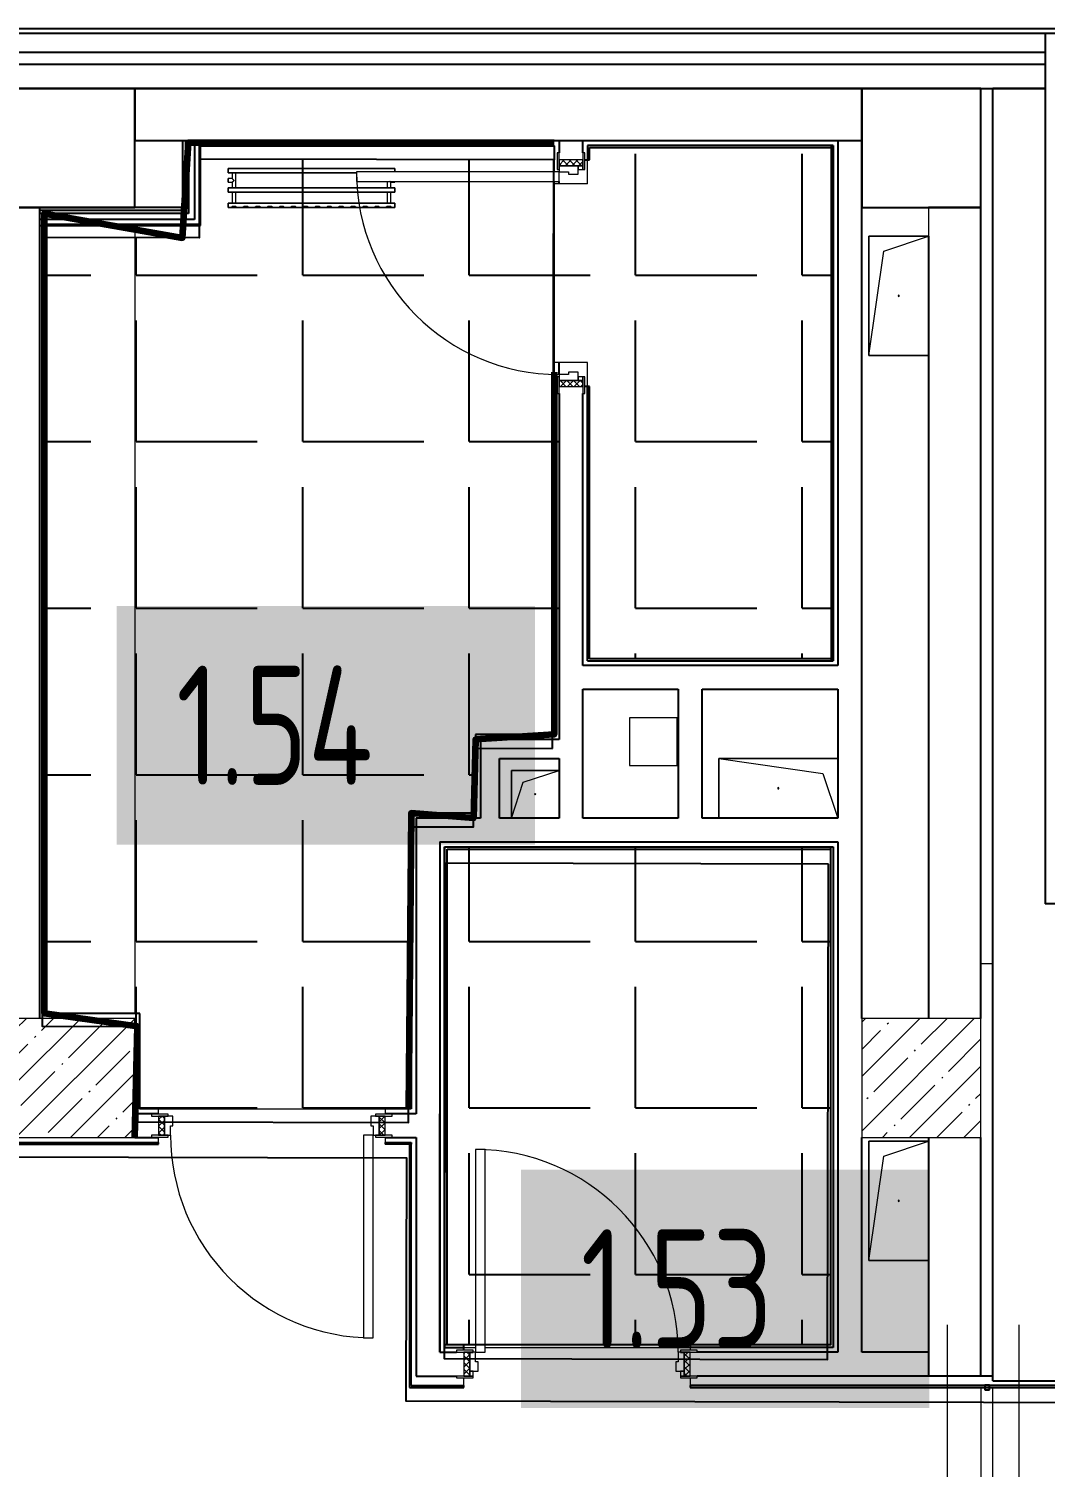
# Model space of a CAD drawing. Header units: millimetres. Extents: x -164500 to 426394, y -23753 to 102118.
# Drawn here: x 80770 to 85035, y 21182 to 27214 of the extents above; entities that cross this region are included whole.
import ezdxf

# ---------------------------------------------------------------- set-up
doc = ezdxf.new("R2010")
doc.units = ezdxf.units.MM
doc.layers.add('1.1.1) Плитка КР1 Остаток', color=52, linetype='Continuous')
for name, color, linetype, lineweight in [('384 ПК-3', 30, 'Continuous', 120), ('A-DOOR-2', 7, 'Continuous', 5), ('A-DOOR-FRAM-2', 7, 'Continuous', 5), ('A-FLOR', 7, 'Continuous', 9), ('A-GENM', 7, 'Continuous', 9), ('S-COLS-1', 7, 'Continuous', 5), ('Оси', 7, 'Continuous', 9)]:
    doc.layers.add(name, color=color, linetype=linetype, lineweight=lineweight)
for name, color, linetype, lineweight, true_color in [('A-DOOR-1', 7, 'Continuous', 5, 0xc0c0c0), ('A-DOOR-FRAM-1', 7, 'Continuous', 5, 0xc0c0c0), ('M-EQPM-1', 7, 'Continuous', 9, 0xb2b2b2)]:
    doc.layers.add(name, color=color, linetype=linetype, lineweight=lineweight, true_color=true_color)
doc.styles.add('СПДС', font='ГОСТ тип А.ttf', dxfattribs={"width": 0.9})
pattern_1 = [(135, (1826.41, 114.685), (-14.14214, -14.14214), []), (225, (1826.41, 114.685), (14.14214, -14.14214), [])]
pattern_2 = [(45, (-296.384, 114.685), (-14.1421, 14.1421), []), (135, (-296.384, 114.685), (-14.1421, -14.1421), [])]
pattern_3 = [(0, (205553.1, 26879), (0, 698.5), [508, -190.5]), (90, (205553.1, 26879), (-698.5, 4e-14), [508, -190.5])]

# ---------------------------------------------------------------- blocks, each defined once
blk = doc.blocks.new('BSC_Колонна _Прямоугольная - 500х500-23287078-Объем проектирования 1 этажа')
at = {"layer": 'S-COLS-1'}
h = blk.add_hatch(dxfattribs=at)
h.set_pattern_fill('FP_32', color=256, style=0, pattern_type=2)
h.set_pattern_definition([(45, (-84450, -22950), (-114.04925, 114.04925), []), (45, (-84335.95, -22950), (-114.04925, 114.04925), [201.613, -40.323, 6.706, -33.617])])
h.paths.add_polyline_path([(-187.2, -250), (250, -250), (250, 250), (-250, 250), (-250, -250)])
for p, q in [((250, 250), (-250, 250)), ((-250, 250), (-250, -250)), ((250, -250), (250, 250)), ((-250, -250), (250, -250))]:
    blk.add_line(p, q, dxfattribs=at)
blk = doc.blocks.new('110_Дверь_СКБ_1Ст_Внутренняя1 - Д-9_ ДОО_Дв_950x2100h_Цеха_ ПУИ_ Помещение персонала_ Моечные_ Тамбур-18976848-Объем проектирования 1 этажа')
at = {"layer": 'A-DOOR-2'}
h = blk.add_hatch(dxfattribs=at)
h.set_pattern_fill('FP_48', color=256, style=0, pattern_type=2)
h.set_pattern_definition(pattern_1)
h.paths.add_polyline_path([(462.5, 40), (462.5, -40), (487.5, -40), (487.5, 40)])
at = {"layer": 'A-DOOR-FRAM-2'}
h = blk.add_hatch(dxfattribs=at)
h.set_pattern_fill('FP_49', color=256, style=0, pattern_type=2)
h.set_pattern_definition(pattern_2)
h.paths.add_polyline_path([(-462.5, 40), (-462.2, -40), (-437.5, -40), (-437.5, 40), (-462.2, 40)])
at = {"layer": 'A-DOOR-1'}
for p, q in [((-412.5, 890), (-412.5, 40)), ((-372.5, 890), (-412.5, 890)), ((-372.5, 40), (-372.5, 890)), ((-422.5, 48), (-492.5, 48)), ((-492.5, 48), (-492.5, 40)), ((-492.5, 40), (-437.5, 40)), ((-437.5, 40), (-422.5, 40)), ((-422.5, 40), (-422.5, 48)), ((-412.5, 40), (-372.5, 40)), ((517.5, 48), (447.5, 48)), ((447.5, 48), (447.5, 40)), ((447.5, 40), (462.5, 40)), ((462.5, 40), (517.5, 40)), ((517.5, 40), (517.5, 48)), ((-492.5, -40), (-492.5, -48)), ((-437.5, -40), (-492.5, -40)), ((-492.5, -48), (-422.5, -48)), ((-422.5, -40), (-437.5, -40)), ((-422.5, -48), (-422.5, -40)), ((462.5, -40), (447.5, -40)), ((447.5, -40), (447.5, -48)), ((447.5, -48), (517.5, -48)), ((517.5, -40), (462.5, -40)), ((517.5, -48), (517.5, -40))]:
    blk.add_line(p, q, dxfattribs=at)
blk.add_arc((-412.5, 40), 850, 360, 90, dxfattribs=at)
at = {"layer": 'A-DOOR-FRAM-1'}
for p, q in [((-437.5, 40), (-462.5, 40)), ((-462.5, 40), (-462.5, -40)), ((-412.5, 40), (-437.5, 40)), ((-437.5, 40), (-437.5, -40)), ((-437.5, -40), (-437.5, 40)), ((-412.5, 0), (-412.5, 40)), ((-402.5, 0), (-412.5, 0)), ((-402.5, -40), (-402.5, 0)), ((437.5, 0), (427.5, 0)), ((427.5, 0), (427.5, -40)), ((437.5, 40), (437.5, 0)), ((462.5, 40), (437.5, 40)), ((462.5, -40), (462.5, 40)), ((487.5, 40), (462.5, 40)), ((462.5, 40), (462.5, -40)), ((487.5, -40), (487.5, 40)), ((-462.5, -40), (-437.5, -40)), ((-437.5, -40), (-402.5, -40)), ((427.5, -40), (462.5, -40)), ((462.5, -40), (487.5, -40))]:
    blk.add_line(p, q, dxfattribs=at)
blk = doc.blocks.new('110_Дверь_СКБ_1Ст_Внутренняя1 - Д-7_п__950x2100h_Туалет-32105350-Объем проектирования 1 этажа')
at = {"layer": 'A-DOOR-2'}
h = blk.add_hatch(dxfattribs=at)
h.set_pattern_fill('FP_48', color=256, style=0, pattern_type=2)
h.set_pattern_definition(pattern_1)
h.paths.add_polyline_path([(463.3, -50), (487.5, -50), (487.5, 50), (462.5, 49.2), (462.5, -50)])
at = {"layer": 'A-DOOR-FRAM-2'}
h = blk.add_hatch(dxfattribs=at)
h.set_pattern_fill('FP_49', color=256, style=0, pattern_type=2)
h.set_pattern_definition(pattern_2)
h.paths.add_polyline_path([(-437.5, -50), (-437.5, 50), (-462.5, 50), (-462.5, -50)])
at = {"layer": 'A-DOOR-1'}
for p, q in [((-412.5, 900), (-412.5, 50)), ((-372.5, 900), (-412.5, 900)), ((-372.5, 50), (-372.5, 900)), ((-412.5, 50), (-372.5, 50))]:
    blk.add_line(p, q, dxfattribs=at)
blk.add_arc((-412.5, 50), 850, 360, 90, dxfattribs=at)
at = {"layer": 'A-DOOR-FRAM-1'}
for p, q in [((-422.5, 58), (-492.5, 58)), ((-492.5, 58), (-492.5, 50)), ((-492.5, 50), (-422.5, 50)), ((-437.5, 50), (-462.5, 50)), ((-462.5, 50), (-462.5, -50)), ((-412.5, 50), (-437.5, 50)), ((-437.5, 50), (-437.5, -30)), ((-437.5, -50), (-437.5, 50)), ((-422.5, 50), (-437.5, 50)), ((-437.5, 50), (-437.5, 49)), ((-437.5, 49), (-422.5, 49)), ((-422.5, 50), (-422.5, 58)), ((-422.5, 49), (-422.5, 50)), ((-412.5, 10), (-412.5, 50)), ((-402.5, 10), (-412.5, 10)), ((-402.5, -30), (-402.5, 10)), ((437.5, 10), (427.5, 10)), ((427.5, 10), (427.5, -30)), ((437.5, 50), (437.5, 10)), ((462.5, 50), (437.5, 50)), ((517.5, 58), (447.5, 58)), ((447.5, 58), (447.5, 50)), ((462.5, 50), (447.5, 50)), ((447.5, 50), (447.5, 49)), ((447.5, 50), (517.5, 50)), ((447.5, 49), (462.5, 49)), ((462.5, -30), (462.5, 50)), ((487.5, 50), (462.5, 50)), ((462.5, 50), (462.5, -50)), ((462.5, 49), (462.5, 50)), ((487.5, -50), (487.5, 50)), ((517.5, 50), (517.5, 58)), ((-422.5, -50), (-492.5, -50)), ((-492.5, -50), (-492.5, -58)), ((-492.5, -58), (-422.5, -58)), ((-462.5, -50), (-437.5, -50)), ((-437.5, -30), (-402.5, -30)), ((-422.5, -30), (-437.5, -30)), ((-437.5, -30), (-437.5, -50)), ((-437.5, -50), (-422.5, -50)), ((-422.5, -50), (-422.5, -30)), ((-422.5, -58), (-422.5, -50)), ((427.5, -30), (462.5, -30)), ((462.5, -30), (447.5, -30)), ((447.5, -30), (447.5, -50)), ((447.5, -50), (462.5, -50)), ((517.5, -50), (447.5, -50)), ((447.5, -50), (447.5, -58)), ((447.5, -58), (517.5, -58)), ((462.5, -50), (462.5, -30)), ((462.5, -50), (487.5, -50)), ((517.5, -58), (517.5, -50))]:
    blk.add_line(p, q, dxfattribs=at)
blk = doc.blocks.new('110_Дверь_СКБ_1Ст_Внутренняя1 - Д-7_л__950x2100h_Туалет-32089464-Объем проектирования 1 этажа')
at = {"layer": 'A-DOOR-2'}
h = blk.add_hatch(dxfattribs=at)
h.set_pattern_fill('FP_48', color=256, style=0, pattern_type=2)
h.set_pattern_definition(pattern_1)
h.paths.add_polyline_path([(462.5, 50), (462.5, -50), (487.5, -50), (487.5, 50)])
at = {"layer": 'A-DOOR-FRAM-2'}
h = blk.add_hatch(dxfattribs=at)
h.set_pattern_fill('FP_49', color=256, style=0, pattern_type=2)
h.set_pattern_definition(pattern_2)
h.paths.add_polyline_path([(-462.5, -50), (-437.5, -49.6), (-437.5, 50), (-462.5, 50)])
at = {"layer": 'A-DOOR-1'}
for p, q in [((437.5, 900), (397.5, 900)), ((397.5, 900), (397.5, 50)), ((437.5, 50), (437.5, 900)), ((397.5, 50), (437.5, 50))]:
    blk.add_line(p, q, dxfattribs=at)
blk.add_arc((437.5, 50), 850, 90, 180, dxfattribs=at)
at = {"layer": 'A-DOOR-FRAM-1'}
for p, q in [((-422.5, 58), (-492.5, 58)), ((-492.5, 58), (-492.5, 50)), ((-492.5, 50), (-422.5, 50)), ((-437.5, 50), (-462.5, 50)), ((-462.5, 50), (-462.5, -50)), ((-412.5, 50), (-437.5, 50)), ((-437.5, 50), (-437.5, -30)), ((-437.5, -50), (-437.5, 50)), ((-422.5, 50), (-437.5, 50)), ((-437.5, 50), (-437.5, 49)), ((-437.5, 49), (-422.5, 49)), ((-422.5, 50), (-422.5, 58)), ((-422.5, 49), (-422.5, 50)), ((-412.5, 10), (-412.5, 50)), ((-402.5, 10), (-412.5, 10)), ((-402.5, -30), (-402.5, 10)), ((437.5, 10), (427.5, 10)), ((427.5, 10), (427.5, -30)), ((437.5, 50), (437.5, 10)), ((462.5, 50), (437.5, 50)), ((517.5, 58), (447.5, 58)), ((447.5, 58), (447.5, 50)), ((462.5, 50), (447.5, 50)), ((447.5, 50), (447.5, 49)), ((447.5, 50), (517.5, 50)), ((447.5, 49), (462.5, 49)), ((462.5, -30), (462.5, 50)), ((487.5, 50), (462.5, 50)), ((462.5, 50), (462.5, -50)), ((462.5, 49), (462.5, 50)), ((487.5, -50), (487.5, 50)), ((517.5, 50), (517.5, 58)), ((-422.5, -50), (-492.5, -50)), ((-492.5, -50), (-492.5, -58)), ((-492.5, -58), (-422.5, -58)), ((-462.5, -50), (-437.5, -50)), ((-437.5, -30), (-402.5, -30)), ((-422.5, -30), (-437.5, -30)), ((-437.5, -30), (-437.5, -50)), ((-437.5, -50), (-422.5, -50)), ((-422.5, -50), (-422.5, -30)), ((-422.5, -58), (-422.5, -50)), ((427.5, -30), (462.5, -30)), ((462.5, -30), (447.5, -30)), ((447.5, -30), (447.5, -50)), ((447.5, -50), (462.5, -50)), ((517.5, -50), (447.5, -50)), ((447.5, -50), (447.5, -58)), ((447.5, -58), (517.5, -58)), ((462.5, -50), (462.5, -30)), ((462.5, -50), (487.5, -50)), ((517.5, -58), (517.5, -50))]:
    blk.add_line(p, q, dxfattribs=at)
blk = doc.blocks.new('GM_Отверстие прямоугольное _в плите_ - Отверстие-21613015-Объем проектирования 1 этажа')
at = {"layer": 'A-GENM'}
for p, q in [((-125, -250), (-125, 250)), ((-125, 250), (125, 250)), ((125, 250), (-125, 250)), ((-125, 250), (-125, -250)), ((-62.5, 187.5), (125, 250)), ((-125, -250), (-62.5, 187.5)), ((125, -250), (-125, -250)), ((-125, -250), (125, -250))]:
    blk.add_line(p, q, dxfattribs=at)
for start, end in [(360, 180), (180, 360)]:
    blk.add_arc((0, 0), 2.5, start, end, dxfattribs=at)
blk = doc.blocks.new('GM_Отверстие прямоугольное _в плите_ - Отверстие-V129-Объем проектирования 1 этажа')
at = {"layer": 'A-GENM'}
for p, q in [((-125, -250), (-125, 250)), ((-125, 250), (-125, -250)), ((-62.5, 187.5), (125, 250)), ((-125, -250), (-62.5, 187.5)), ((125, -250), (-125, -250)), ((-125, -250), (125, -250))]:
    blk.add_line(p, q, dxfattribs=at)
for start, end in [(360, 180), (180, 360)]:
    blk.add_arc((0, 0), 2.5, start, end, dxfattribs=at)
blk = doc.blocks.new('BSC_Колонна _Прямоугольная - 500х500-V136-Объем проектирования 1 этажа')
at = {"layer": 'S-COLS-1'}
h = blk.add_hatch(dxfattribs=at)
h.set_pattern_fill('FP_138', color=256, style=0, pattern_type=2)
h.set_pattern_definition([(45, (-80900, -22950), (-114.04925, 114.04925), []), (45, (-80785.95, -22950), (-114.04925, 114.04925), [201.613, -40.323, 6.706, -33.617])])
h.paths.add_polyline_path([(202.8, -250), (250, -250), (250, 250), (-250, 250), (-250, -250), (-26, -250)])
for p, q in [((250, 250), (-250, 250)), ((-250, 250), (-250, -250)), ((250, -250), (250, 250)), ((-250, -250), (250, -250))]:
    blk.add_line(p, q, dxfattribs=at)
blk = doc.blocks.new('GM_Отверстие прямоугольное _в плите_ - Отверстие-V161-Объем проектирования 1 этажа')
at = {"layer": 'A-GENM'}
for p, q in [((-100, -100), (-100, 100)), ((-100, 100), (100, 100)), ((100, 100), (-100, 100)), ((-100, 100), (-100, -100)), ((-50, 50), (100, 100)), ((-100, -100), (-50, 50))]:
    blk.add_line(p, q, dxfattribs=at)
for start, end in [(360, 180), (180, 360)]:
    blk.add_arc((0, 0), 2.5, start, end, dxfattribs=at)
blk = doc.blocks.new('radiator_prado_classic_z_tip_30_po exemplyaru - Classic Z Тип 30-500-V244-Объем проектирования 1 этажа')
at = {"layer": 'M-EQPM-1'}
for p, q in [((0, 228), (0, 210)), ((700, 228), (0, 228)), ((0, 210), (0, 228)), ((0, 228), (12.5, 228)), ((0, 210), (700, 210)), ((17.8, 210), (0, 210)), ((12.5, 228), (37.5, 228)), ((37.5, 228), (12.5, 228)), ((12.5, 228), (37.5, 228)), ((12.5, 228), (17.5, 223)), ((12.5, 228), (17.5, 223)), ((32.5, 223), (17.5, 223)), ((17.5, 223), (32.5, 223)), ((17.5, 210), (17.5, 164)), ((17.5, 210), (17.5, 164)), ((17.8, 210), (17.5, 210)), ((17.5, 210), (17.8, 210)), ((17.8, 210), (17.5, 210)), ((17.5, 210), (32.5, 210)), ((32.2, 210), (17.8, 210)), ((17.8, 210), (32.2, 210)), ((32.2, 210), (17.8, 210)), ((32.5, 210), (32.2, 210)), ((32.2, 210), (32.5, 210)), ((32.5, 210), (32.2, 210)), ((667.8, 210), (32.2, 210)), ((32.5, 223), (37.5, 228)), ((37.5, 228), (32.5, 223)), ((32.5, 164), (32.5, 210)), ((32.5, 164), (32.5, 210)), ((37.5, 228), (62.5, 228)), ((62.5, 228), (87.5, 228)), ((87.5, 228), (62.5, 228)), ((62.5, 228), (87.5, 228)), ((62.5, 228), (67.5, 223)), ((62.5, 228), (67.5, 223)), ((82.5, 223), (67.5, 223)), ((67.5, 223), (82.5, 223)), ((82.5, 223), (87.5, 228)), ((87.5, 228), (82.5, 223)), ((87.5, 228), (112.5, 228)), ((112.5, 228), (137.5, 228)), ((137.5, 228), (112.5, 228)), ((112.5, 228), (137.5, 228)), ((112.5, 228), (117.5, 223)), ((112.5, 228), (117.5, 223)), ((132.5, 223), (117.5, 223)), ((117.5, 223), (132.5, 223)), ((132.5, 223), (137.5, 228)), ((137.5, 228), (132.5, 223)), ((137.5, 228), (162.5, 228)), ((162.5, 228), (187.5, 228)), ((187.5, 228), (162.5, 228)), ((162.5, 228), (187.5, 228)), ((162.5, 228), (167.5, 223)), ((162.5, 228), (167.5, 223)), ((182.5, 223), (167.5, 223)), ((167.5, 223), (182.5, 223)), ((182.5, 223), (187.5, 228)), ((187.5, 228), (182.5, 223)), ((187.5, 228), (212.5, 228)), ((212.5, 228), (237.5, 228)), ((237.5, 228), (212.5, 228)), ((212.5, 228), (237.5, 228)), ((212.5, 228), (217.5, 223)), ((212.5, 228), (217.5, 223)), ((232.5, 223), (217.5, 223)), ((217.5, 223), (232.5, 223)), ((232.5, 223), (237.5, 228)), ((237.5, 228), (232.5, 223)), ((237.5, 228), (262.5, 228)), ((262.5, 228), (287.5, 228)), ((287.5, 228), (262.5, 228)), ((262.5, 228), (287.5, 228)), ((262.5, 228), (267.5, 223)), ((262.5, 228), (267.5, 223)), ((282.5, 223), (267.5, 223)), ((267.5, 223), (282.5, 223)), ((282.5, 223), (287.5, 228)), ((287.5, 228), (282.5, 223)), ((287.5, 228), (312.5, 228)), ((312.5, 228), (337.5, 228)), ((337.5, 228), (312.5, 228)), ((312.5, 228), (337.5, 228)), ((312.5, 228), (317.5, 223)), ((312.5, 228), (317.5, 223)), ((332.5, 223), (317.5, 223)), ((317.5, 223), (332.5, 223)), ((332.5, 223), (337.5, 228)), ((337.5, 228), (332.5, 223)), ((337.5, 228), (362.5, 228)), ((362.5, 228), (387.5, 228)), ((387.5, 228), (362.5, 228)), ((362.5, 228), (387.5, 228)), ((362.5, 228), (367.5, 223)), ((362.5, 228), (367.5, 223)), ((382.5, 223), (367.5, 223)), ((367.5, 223), (382.5, 223)), ((382.5, 223), (387.5, 228)), ((387.5, 228), (382.5, 223)), ((387.5, 228), (412.5, 228)), ((412.5, 228), (437.5, 228)), ((437.5, 228), (412.5, 228)), ((412.5, 228), (437.5, 228)), ((412.5, 228), (417.5, 223)), ((412.5, 228), (417.5, 223)), ((432.5, 223), (417.5, 223)), ((417.5, 223), (432.5, 223)), ((432.5, 223), (437.5, 228)), ((437.5, 228), (432.5, 223)), ((437.5, 228), (462.5, 228)), ((462.5, 228), (487.5, 228)), ((487.5, 228), (462.5, 228)), ((462.5, 228), (487.5, 228)), ((462.5, 228), (467.5, 223)), ((462.5, 228), (467.5, 223)), ((482.5, 223), (467.5, 223)), ((467.5, 223), (482.5, 223)), ((482.5, 223), (487.5, 228)), ((487.5, 228), (482.5, 223)), ((487.5, 228), (512.5, 228)), ((512.5, 228), (537.5, 228)), ((537.5, 228), (512.5, 228)), ((512.5, 228), (537.5, 228)), ((512.5, 228), (517.5, 223)), ((512.5, 228), (517.5, 223)), ((532.5, 223), (517.5, 223)), ((517.5, 223), (532.5, 223)), ((532.5, 223), (537.5, 228)), ((537.5, 228), (532.5, 223)), ((537.5, 228), (562.5, 228)), ((562.5, 228), (587.5, 228)), ((587.5, 228), (562.5, 228)), ((562.5, 228), (587.5, 228)), ((562.5, 228), (567.5, 223)), ((562.5, 228), (567.5, 223)), ((582.5, 223), (567.5, 223)), ((567.5, 223), (582.5, 223)), ((582.5, 223), (587.5, 228)), ((587.5, 228), (582.5, 223)), ((587.5, 228), (612.5, 228)), ((612.5, 228), (637.5, 228)), ((637.5, 228), (612.5, 228)), ((612.5, 228), (637.5, 228)), ((612.5, 228), (617.5, 223)), ((617.5, 223), (612.5, 228)), ((632.5, 223), (617.5, 223)), ((617.5, 223), (632.5, 223)), ((632.5, 223), (637.5, 228)), ((637.5, 228), (632.5, 223)), ((637.5, 228), (662.5, 228)), ((662.5, 228), (687.5, 228)), ((687.5, 228), (662.5, 228)), ((662.5, 228), (687.5, 228)), ((662.5, 228), (667.5, 223)), ((662.5, 228), (667.5, 223)), ((682.5, 223), (667.5, 223)), ((667.5, 223), (682.5, 223)), ((667.5, 210), (667.5, 164)), ((667.5, 210), (667.5, 164)), ((667.8, 210), (667.5, 210)), ((667.5, 210), (682.5, 210)), ((667.8, 210), (667.5, 210)), ((667.5, 210), (667.8, 210)), ((682.2, 210), (667.8, 210)), ((682.2, 210), (667.8, 210)), ((667.8, 210), (682.2, 210)), ((682.5, 210), (682.2, 210)), ((682.5, 210), (682.2, 210)), ((682.2, 210), (682.5, 210)), ((700, 210), (682.2, 210)), ((682.5, 223), (687.5, 228)), ((687.5, 228), (682.5, 223)), ((682.5, 164), (682.5, 210)), ((682.5, 164), (682.5, 210)), ((687.5, 228), (700, 228)), ((700, 210), (700, 228)), ((700, 228), (700, 210)), ((700, 164), (0, 164)), ((0, 164), (0, 146)), ((0, 146), (0, 164)), ((0, 164), (17.8, 164)), ((0, 146), (700, 146)), ((18.5, 146), (0, 146)), ((17.5, 121.5), (0, 121.5)), ((17.5, 121.5), (0, 121.5)), ((0, 121.5), (0, 120.5)), ((0, 117.7), (0, 121.5)), ((17.8, 164), (17.5, 164)), ((17.5, 164), (17.8, 164)), ((17.8, 164), (17.5, 164)), ((17.5, 164), (32.5, 164)), ((17.5, 146), (17.5, 121.5)), ((17.5, 146), (17.5, 121.5)), ((17.5, 146), (18.5, 146)), ((18.5, 146), (17.5, 146)), ((17.5, 146), (18.5, 146)), ((32.5, 146), (17.5, 146)), ((32.2, 164), (17.8, 164)), ((17.8, 164), (32.2, 164)), ((32.2, 164), (17.8, 164)), ((18.5, 146), (32.2, 146)), ((32.2, 146), (18.5, 146)), ((18.5, 146), (32.2, 146)), ((32.5, 164), (32.2, 164)), ((32.2, 164), (32.5, 164)), ((32.5, 164), (32.2, 164)), ((32.2, 164), (667.8, 164)), ((32.2, 146), (32.5, 146)), ((32.5, 146), (32.2, 146)), ((32.2, 146), (32.5, 146)), ((667.8, 146), (32.2, 146)), ((32.5, 118.3), (32.5, 146)), ((32.5, 118.3), (32.5, 146)), ((667.8, 164), (667.5, 164)), ((667.5, 164), (682.5, 164)), ((667.8, 164), (667.5, 164)), ((667.5, 164), (667.8, 164)), ((667.5, 146), (667.5, 82)), ((667.5, 146), (667.5, 82)), ((667.5, 146), (667.8, 146)), ((682.5, 146), (667.5, 146)), ((667.5, 146), (667.8, 146)), ((667.8, 146), (667.5, 146)), ((682.2, 164), (667.8, 164)), ((682.2, 164), (667.8, 164)), ((667.8, 164), (682.2, 164)), ((667.8, 146), (681.5, 146)), ((667.8, 146), (681.5, 146)), ((681.5, 146), (667.8, 146)), ((681.5, 146), (682.5, 146)), ((681.5, 146), (682.5, 146)), ((682.5, 146), (681.5, 146)), ((700, 146), (681.5, 146)), ((682.5, 164), (682.2, 164)), ((682.5, 164), (682.2, 164)), ((682.2, 164), (682.5, 164)), ((682.2, 164), (700, 164)), ((682.5, 121.5), (682.5, 146)), ((682.5, 121.5), (682.5, 146)), ((700, 121.5), (682.5, 121.5)), ((700, 121.5), (682.5, 121.5)), ((700, 146), (700, 164)), ((700, 164), (700, 146)), ((700, 121.5), (700, 106.5)), ((700, 120.5), (700, 121.5)), ((700, 121.5), (700, 120.5)), ((700, 120.5), (700, 121.5)), ((0, 120.5), (0, 117.7)), ((0, 120.5), (0, 119.3)), ((0, 117.7), (0, 120.5)), ((0, 120.5), (0, 120.5)), ((0, 119.3), (0, 117.7)), ((0, 78.3), (0, 64)), ((0, 64), (0, 78.3)), ((700, 64), (0, 64)), ((0, 64), (700, 64)), ((700, 82), (161.2, 82)), ((161.2, 82), (667.8, 82)), ((667.8, 82), (667.5, 82)), ((667.5, 82), (682.5, 82)), ((667.8, 82), (667.5, 82)), ((667.5, 82), (667.8, 82)), ((681.5, 82), (667.8, 82)), ((681.5, 82), (667.8, 82)), ((667.8, 82), (681.5, 82)), ((682.5, 82), (681.5, 82)), ((682.5, 82), (681.5, 82)), ((681.5, 82), (682.5, 82)), ((681.5, 82), (700, 82)), ((682.5, 82), (682.5, 106.5)), ((682.5, 106.5), (700, 106.5)), ((682.5, 82), (682.5, 106.5)), ((682.5, 106.5), (700, 106.5)), ((700, 107.5), (700, 120.5)), ((700, 120.5), (700, 107.5)), ((700, 107.5), (700, 120.5)), ((700, 106.5), (700, 107.5)), ((700, 107.5), (700, 106.5)), ((700, 106.5), (700, 107.5)), ((700, 64), (700, 82)), ((700, 82), (700, 64))]:
    blk.add_line(p, q, dxfattribs=at)
for points, knots in [([(18.5, 120.5), (18.4, 120.6), (18.3, 120.7), (18.1, 120.9), (17.9, 121.1), (17.8, 121.2), (17.7, 121.3), (17.5, 121.5), (17.5, 121.5), (17.5, 121.5)], [0.7142857, 0.7142857, 0.7142857, 0.7142857, 0.75, 0.7857143, 0.8214286, 0.8571429, 0.8928571, 0.9285714, 1, 1, 1, 1]), ([(17.5, 121.5), (17.5, 121.5), (17.5, 121.5), (17.7, 121.3), (17.8, 121.2), (17.9, 121.1), (18.1, 120.9), (18.3, 120.7), (18.4, 120.6), (18.5, 120.5)], [0, 0, 0, 0, 0.0714286, 0.1071429, 0.1428571, 0.1785714, 0.2142857, 0.25, 0.2857143, 0.2857143, 0.2857143, 0.2857143]), ([(17.5, 121.5), (17.5, 121.5), (17.5, 121.5), (17.7, 121.3), (17.8, 121.2), (17.9, 121.1), (18.1, 120.9), (18.3, 120.7), (18.4, 120.6), (18.5, 120.5)], [0, 0, 0, 0, 0.0714286, 0.1071429, 0.1428571, 0.1785714, 0.2142857, 0.25, 0.2857143, 0.2857143, 0.2857143, 0.2857143]), ([(20.8, 118.2), (20.7, 118.3), (20.5, 118.5), (20.2, 118.8), (19.8, 119.1), (19.6, 119.4), (19.3, 119.7), (19, 120), (18.7, 120.3), (18.5, 120.5), (18.3, 120.7), (18.1, 120.9), (17.9, 121.1), (17.8, 121.2), (17.7, 121.3), (17.5, 121.5), (17.5, 121.5), (17.5, 121.5)], [0.4285714, 0.4285714, 0.4285714, 0.4285714, 0.4642857, 0.5, 0.5357143, 0.5714286, 0.6071429, 0.6428571, 0.6785714, 0.7142857, 0.75, 0.7857143, 0.8214286, 0.8571429, 0.8928571, 0.9285714, 1, 1, 1, 1]), ([(675, 114), (675.5, 114.5), (676.4, 115.4), (677.6, 116.6), (678.4, 117.4), (678.9, 117.9), (679.2, 118.2), (679.5, 118.5), (679.8, 118.8), (680.1, 119.2), (680.4, 119.4), (680.7, 119.7), (681, 120), (681.3, 120.3), (681.5, 120.5), (681.7, 120.7), (681.9, 120.9), (682.1, 121.1), (682.2, 121.2), (682.3, 121.3), (682.5, 121.5), (682.5, 121.5), (682.5, 121.5)], [0, 0, 0, 0, 0.142857, 0.285714, 0.357143, 0.392857, 0.428571, 0.464286, 0.5, 0.535714, 0.571429, 0.607143, 0.642857, 0.678571, 0.714286, 0.75, 0.785714, 0.821429, 0.857143, 0.892857, 0.928571, 1, 1, 1, 1]), ([(682.5, 121.5), (682.5, 121.5), (682.5, 121.5), (682.3, 121.3), (682.2, 121.2), (682.1, 121.1), (681.9, 120.9), (681.7, 120.7), (681.6, 120.6), (681.5, 120.5)], [0, 0, 0, 0, 0.0714286, 0.1071429, 0.1428571, 0.1785714, 0.2142857, 0.25, 0.2857143, 0.2857143, 0.2857143, 0.2857143]), ([(682.5, 121.5), (682.5, 121.5), (682.5, 121.5), (682.3, 121.3), (682.2, 121.2), (682.1, 121.1), (681.9, 120.9), (681.7, 120.7), (681.6, 120.6), (681.5, 120.5)], [0, 0, 0, 0, 0.0714286, 0.1071429, 0.1428571, 0.1785714, 0.2142857, 0.25, 0.2857143, 0.2857143, 0.2857143, 0.2857143]), ([(681.5, 120.5), (681.6, 120.6), (681.7, 120.7), (681.9, 120.9), (682.1, 121.1), (682.2, 121.2), (682.3, 121.3), (682.5, 121.5), (682.5, 121.5), (682.5, 121.5)], [0.7142857, 0.7142857, 0.7142857, 0.7142857, 0.75, 0.7857143, 0.8214286, 0.8571429, 0.8928571, 0.9285714, 1, 1, 1, 1]), ([(19.6, 119.4), (19.7, 119.3), (19.9, 119.2), (20.3, 118.7), (20.6, 118.4), (20.8, 118.2)], [0.4285714, 0.4285714, 0.4285714, 0.4285714, 0.4642857, 0.5, 0.5714286, 0.5714286, 0.5714286, 0.5714286]), ([(19.6, 119.4), (19.7, 119.3), (19.8, 119.1), (20.3, 118.7), (20.6, 118.4), (20.8, 118.2)], [0.4285714, 0.4285714, 0.4285714, 0.4285714, 0.4642857, 0.5, 0.5714286, 0.5714286, 0.5714286, 0.5714286]), ([(682.5, 106.5), (682.5, 106.5), (682.5, 106.5), (682.3, 106.7), (682.2, 106.8), (682.1, 106.9), (681.9, 107.1), (681.7, 107.3), (681.5, 107.5), (681.3, 107.7), (681, 108), (680.7, 108.3), (680.4, 108.6), (680.1, 108.8), (679.7, 109.3), (679.3, 109.7), (678.9, 110.1), (678.4, 110.6), (677.6, 111.4), (676.4, 112.6), (675.5, 113.5), (675, 114)], [0, 0, 0, 0, 0.071429, 0.107143, 0.142857, 0.178571, 0.214286, 0.25, 0.285714, 0.321429, 0.357143, 0.392857, 0.428571, 0.464286, 0.5, 0.571429, 0.607143, 0.642857, 0.714286, 0.857143, 1, 1, 1, 1]), ([(680.4, 119.4), (680.3, 119.3), (680.1, 119.2), (679.7, 118.7), (679.3, 118.3), (678.9, 117.9), (678.4, 117.4), (678.1, 117.1), (677.9, 116.9)], [0.4285714, 0.4285714, 0.4285714, 0.4285714, 0.4642857, 0.5, 0.5714286, 0.6071429, 0.6428571, 0.7142857, 0.7142857, 0.7142857, 0.7142857]), ([(680.4, 119.4), (680.3, 119.3), (680.1, 119.2), (679.7, 118.7), (679.3, 118.3), (678.9, 117.9), (678.4, 117.4), (678.1, 117.1), (677.9, 116.9)], [0.4285714, 0.4285714, 0.4285714, 0.4285714, 0.4642857, 0.5, 0.5714286, 0.6071429, 0.6428571, 0.7142857, 0.7142857, 0.7142857, 0.7142857]), ([(677.9, 116.9), (678.1, 117.1), (678.4, 117.4), (678.9, 117.9), (679.2, 118.2), (679.5, 118.5), (679.8, 118.8), (680.1, 119.2), (680.3, 119.3), (680.4, 119.4)], [0.2857143, 0.2857143, 0.2857143, 0.2857143, 0.3571429, 0.3928571, 0.4285714, 0.4642857, 0.5, 0.5357143, 0.5714286, 0.5714286, 0.5714286, 0.5714286]), ([(677.9, 111.1), (678.1, 110.9), (678.4, 110.6), (678.9, 110.1), (679.2, 109.8), (679.5, 109.5), (679.8, 109.2), (680.1, 108.8), (680.3, 108.7), (680.4, 108.6)], [0.2857143, 0.2857143, 0.2857143, 0.2857143, 0.3571429, 0.3928571, 0.4285714, 0.4642857, 0.5, 0.5357143, 0.5714286, 0.5714286, 0.5714286, 0.5714286]), ([(677.9, 111.1), (678.1, 110.9), (678.4, 110.6), (678.9, 110.1), (679.2, 109.8), (679.5, 109.5), (679.8, 109.2), (680.1, 108.8), (680.3, 108.7), (680.4, 108.6)], [0.2857143, 0.2857143, 0.2857143, 0.2857143, 0.3571429, 0.3928571, 0.4285714, 0.4642857, 0.5, 0.5357143, 0.5714286, 0.5714286, 0.5714286, 0.5714286]), ([(680.4, 108.6), (680.3, 108.7), (680.1, 108.8), (679.7, 109.3), (679.3, 109.7), (678.9, 110.1), (678.4, 110.6), (678.1, 110.9), (677.9, 111.1)], [0.4285714, 0.4285714, 0.4285714, 0.4285714, 0.4642857, 0.5, 0.5714286, 0.6071429, 0.6428571, 0.7142857, 0.7142857, 0.7142857, 0.7142857]), ([(681.5, 107.5), (681.6, 107.4), (681.7, 107.3), (681.9, 107.1), (682.1, 106.9), (682.2, 106.8), (682.3, 106.7), (682.5, 106.5), (682.5, 106.5), (682.5, 106.5)], [0.7142857, 0.7142857, 0.7142857, 0.7142857, 0.75, 0.7857143, 0.8214286, 0.8571429, 0.8928571, 0.9285714, 1, 1, 1, 1]), ([(681.5, 107.5), (681.6, 107.4), (681.7, 107.3), (681.9, 107.1), (682.1, 106.9), (682.2, 106.8), (682.3, 106.7), (682.5, 106.5), (682.5, 106.5), (682.5, 106.5)], [0.7142857, 0.7142857, 0.7142857, 0.7142857, 0.75, 0.7857143, 0.8214286, 0.8571429, 0.8928571, 0.9285714, 1, 1, 1, 1]), ([(682.5, 106.5), (682.5, 106.5), (682.5, 106.5), (682.3, 106.7), (682.2, 106.8), (682.1, 106.9), (681.9, 107.1), (681.7, 107.3), (681.6, 107.4), (681.5, 107.5)], [0, 0, 0, 0, 0.0714286, 0.1071429, 0.1428571, 0.1785714, 0.2142857, 0.25, 0.2857143, 0.2857143, 0.2857143, 0.2857143])]:
    blk.add_open_spline(points, degree=3, knots=knots, dxfattribs=at)
for points in [[(19.6, 119.4), (19.5, 119.5), (19.3, 119.7), (19, 120), (18.7, 120.3), (18.6, 120.4), (18.5, 120.5)], [(18.5, 120.5), (18.6, 120.4), (18.7, 120.3), (19, 120), (19.3, 119.7), (19.5, 119.5), (19.6, 119.4)], [(18.5, 120.5), (18.6, 120.4), (18.7, 120.3), (19, 120), (19.3, 119.7), (19.5, 119.5), (19.6, 119.4)], [(20.8, 118.2), (20.7, 118.3), (20.5, 118.5), (20.2, 118.8), (19.9, 119.2), (19.7, 119.3), (19.6, 119.4)], [(677.9, 116.9), (677.4, 116.4), (676.4, 115.4), (675.5, 114.5), (675, 114)], [(677.9, 116.9), (677.4, 116.4), (676.4, 115.4), (675.5, 114.5), (675, 114)], [(675, 114), (675.5, 114.5), (676.4, 115.4), (677.4, 116.4), (677.9, 116.9)], [(675, 114), (675.5, 113.5), (676.4, 112.6), (677.4, 111.6), (677.9, 111.1)], [(675, 114), (675.5, 113.5), (676.4, 112.6), (677.4, 111.6), (677.9, 111.1)], [(677.9, 111.1), (677.4, 111.6), (676.4, 112.6), (675.5, 113.5), (675, 114)], [(681.5, 120.5), (681.4, 120.4), (681.3, 120.3), (681, 120), (680.7, 119.7), (680.5, 119.5), (680.4, 119.4)], [(681.5, 120.5), (681.4, 120.4), (681.3, 120.3), (681, 120), (680.7, 119.7), (680.5, 119.5), (680.4, 119.4)], [(680.4, 119.4), (680.5, 119.5), (680.7, 119.7), (681, 120), (681.3, 120.3), (681.4, 120.4), (681.5, 120.5)], [(680.4, 108.6), (680.5, 108.5), (680.7, 108.3), (681, 108), (681.3, 107.7), (681.4, 107.6), (681.5, 107.5)], [(680.4, 108.6), (680.5, 108.5), (680.7, 108.3), (681, 108), (681.3, 107.7), (681.4, 107.6), (681.5, 107.5)], [(681.5, 107.5), (681.4, 107.6), (681.3, 107.7), (681, 108), (680.7, 108.3), (680.5, 108.5), (680.4, 108.6)]]:
    blk.add_open_spline(points, degree=3, dxfattribs=at)

msp = doc.modelspace()

# ---------------------------------------------------------------- hatches: boundary and pattern name
at = {"layer": '1.1.1) Плитка КР1 Остаток'}
h = msp.add_hatch(dxfattribs=at)
h.set_pattern_fill('ANGLE', color=256, scale=100)
h.set_pattern_definition(pattern_3)
h.paths.add_polyline_path([(82972.797, 26663.775), (81489.702, 26667.256), (81489.702, 26388.938), (81484.147, 26388.938), (81484.026, 26337.268), (80834.028, 26338.794), (80826.34, 23063.938), (81214.702, 23063.938), (81214.702, 23029.892), (81226.262, 23029.864), (81225.323, 22629.866), (81314.702, 22629.656), (81314.702, 22653.938), (81339.702, 22653.938), (81374.702, 22653.938), (81374.702, 22629.515), (82204.702, 22627.567), (82204.702, 22653.938), (82239.702, 22653.938), (82264.702, 22653.938), (82264.702, 22627.426), (82363.319, 22627.194), (82366.23, 23867.191), (82373.702, 23867.173), (82373.702, 23924.938), (82636.367, 23924.938), (82637.004, 24196.556), (82643.702, 24196.54), (82643.702, 24254.938), (82967.142, 24254.938)])
h.paths.add_polyline_path([(84136.702, 26715.938), (83122.702, 26715.938), (83122.702, 26663.938), (83114.702, 26663.938), (83102.702, 26663.938), (83102.702, 26623.938), (83094.702, 26623.938), (83074.702, 26623.938), (83074.702, 26603.938), (83034.702, 26603.938), (83034.702, 26613.938), (82994.702, 26613.938), (82994.702, 26623.938), (82986.702, 26623.938), (82986.702, 26693.938), (82994.702, 26693.938), (82994.702, 26743.938), (81489.702, 26743.938), (81489.702, 26722.938), (82973.702, 26722.938), (82973.702, 26663.773), (82972.797, 26663.775), (82970.567, 25713.938), (82973.702, 25713.938), (82973.702, 24254.938), (82967.142, 24254.938), (82967.093, 24233.938), (82994.702, 24233.938), (82994.702, 25683.938), (82986.702, 25683.938), (82986.702, 25753.938), (82994.702, 25753.938), (82994.702, 25763.938), (83034.702, 25763.938), (83034.702, 25773.938), (83074.702, 25773.938), (83074.702, 25753.938), (83094.702, 25753.938), (83102.702, 25753.938), (83102.702, 25713.938), (83114.702, 25713.938), (83122.702, 25713.938), (83122.702, 24571.938), (84136.702, 24571.938)])
h = msp.add_hatch(dxfattribs=at)
h.set_pattern_fill('ANGLE', color=256, scale=100)
h.set_pattern_definition(pattern_3)
h.paths.add_polyline_path([(84133.702, 23783.938), (82514.702, 23783.938), (82514.702, 21694.938), (84133.702, 21694.938)])

# ---------------------------------------------------------------- linework, layer by layer
for p, q in [((85034.702, 27213.938), (80414.702, 27213.938)), ((85192.702, 27213.938), (85034.702, 27213.938)), ((85187.702, 27193.938), (80414.702, 27193.938)), ((85034.702, 27193.938), (85034.702, 23543.938)), ((85034.702, 27113.938), (80414.702, 27113.938)), ((85034.702, 27063.938), (80414.702, 27063.938)), ((77334.702, 26963.938), (85034.702, 26963.938)), ((81214.702, 26963.938), (80714.702, 26963.938)), ((81214.702, 26463.938), (81214.702, 26963.938)), ((84264.702, 26963.938), (81214.702, 26963.938)), ((81214.702, 26963.938), (81214.702, 26743.938)), ((84764.702, 26963.938), (84264.702, 26963.938)), ((84264.702, 26963.938), (84264.702, 26463.938)), ((84264.702, 23063.938), (84264.702, 26963.938)), ((84764.702, 26463.938), (84764.702, 26963.938)), ((85034.702, 26963.938), (84814.702, 26963.938)), ((84814.702, 21543.938), (84814.702, 26963.938)), ((84264.702, 26743.938), (81214.702, 26743.938)), ((81414.702, 26743.938), (81414.702, 26463.938)), ((81427.202, 26743.938), (81427.202, 26451.438)), ((81439.702, 26743.938), (81439.702, 26438.938)), ((81464.702, 26743.938), (81464.702, 26413.938)), ((81489.702, 26723.938), (81484.702, 26723.938)), ((81484.702, 26723.938), (81484.702, 26393.938)), ((81489.702, 26388.938), (81489.702, 26743.938)), ((82973.702, 26723.938), (82974.702, 26723.938)), ((82994.702, 26743.938), (82994.702, 26693.938)), ((83094.702, 26693.938), (83094.702, 26743.938)), ((84144.702, 26723.938), (83114.702, 26723.938)), ((83114.702, 26723.938), (83114.702, 26663.938)), ((84136.702, 26723.938), (84136.702, 24563.938)), ((84144.702, 26723.938), (84144.702, 24563.938)), ((84164.702, 26743.938), (84164.702, 24543.938)), ((81485.702, 26722.938), (82973.702, 26722.938)), ((81485.702, 26392.938), (81485.702, 26722.938)), ((82973.702, 26722.938), (82973.702, 26663.938)), ((82973.702, 26663.938), (82974.702, 26663.938)), ((83102.702, 26663.938), (83114.702, 26663.938)), ((83114.702, 26663.938), (83122.702, 26663.938)), ((83122.702, 26715.938), (84144.702, 26715.938)), ((83122.702, 26663.938), (83122.702, 26715.938)), ((82994.702, 26563.938), (82994.702, 26573.938)), ((80714.702, 26463.938), (81214.702, 26463.938)), ((81414.702, 26463.938), (80714.702, 26463.938)), ((80814.702, 26463.938), (80814.702, 23063.938)), ((81427.202, 26451.438), (80814.702, 26451.438)), ((81439.702, 26438.938), (80814.702, 26438.938)), ((84264.702, 26463.938), (84764.702, 26463.938)), ((84764.702, 26463.938), (84544.702, 26463.938)), ((84764.702, 23063.938), (84764.702, 26463.938)), ((81464.702, 26413.938), (80814.702, 26413.938)), ((80814.702, 26388.938), (81489.702, 26388.938)), ((80834.702, 26393.938), (81484.702, 26393.938)), ((80834.702, 26393.938), (80834.702, 26388.938)), ((81485.702, 26392.938), (80834.702, 26392.938)), ((80835.702, 23084.938), (80835.702, 26392.938)), ((84544.702, 26343.938), (84544.702, 23063.938)), ((82994.702, 25763.938), (82994.702, 25813.938)), ((82974.702, 25713.938), (82973.702, 25713.938)), ((82973.702, 25713.938), (82973.702, 24254.938)), ((83114.702, 25713.938), (83102.702, 25713.938)), ((83114.702, 24563.938), (83114.702, 25713.938)), ((83122.702, 25713.938), (83114.702, 25713.938)), ((83122.702, 24571.938), (83122.702, 25713.938)), ((82994.702, 25683.938), (82994.702, 24233.938)), ((83094.702, 24543.938), (83094.702, 25683.938)), ((83114.702, 24563.938), (84144.702, 24563.938)), ((84144.702, 24571.938), (83122.702, 24571.938)), ((84164.702, 24543.938), (83094.702, 24543.938)), ((83094.702, 23903.938), (83094.702, 24443.938)), ((83094.702, 24443.938), (83494.702, 24443.938)), ((83494.702, 24443.938), (83494.702, 23903.938)), ((83594.702, 24443.938), (84164.702, 24443.938)), ((83594.702, 23903.938), (83594.702, 24443.938)), ((84164.702, 24443.938), (84164.702, 23903.938)), ((82643.702, 24254.938), (82643.702, 23924.938)), ((82973.702, 24254.938), (82643.702, 24254.938)), ((82974.702, 24253.938), (82973.702, 24253.938)), ((82644.702, 24233.938), (82644.702, 24236.235)), ((82994.702, 24233.938), (82664.702, 24233.938)), ((82664.702, 24233.938), (82664.702, 23903.938)), ((82744.702, 24153.938), (82994.702, 24153.938)), ((82744.702, 23903.938), (82744.702, 24153.938)), ((82994.702, 24153.938), (82994.702, 23903.938)), ((82373.702, 23924.938), (82373.702, 22684.938)), ((82643.702, 23924.938), (82373.702, 23924.938)), ((82664.702, 23903.938), (82394.702, 23903.938)), ((82394.702, 23903.938), (82394.702, 22663.938)), ((82644.702, 23924.938), (82644.702, 23923.938)), ((82994.702, 23903.938), (82744.702, 23903.938)), ((83494.702, 23903.938), (83094.702, 23903.938)), ((84164.702, 23903.938), (83594.702, 23903.938)), ((82494.702, 23803.938), (84164.702, 23803.938)), ((82494.702, 23803.938), (82494.702, 21663.938)), ((82514.702, 23783.938), (84144.702, 23783.938)), ((82514.702, 23783.938), (82514.702, 21683.938)), ((82525.702, 23772.938), (84133.702, 23772.938)), ((82525.702, 21694.938), (82525.702, 23772.938)), ((84133.702, 23772.938), (84133.702, 21694.938)), ((84144.702, 23783.938), (84144.702, 21683.938)), ((84164.702, 23803.938), (84164.702, 21663.938)), ((85444.702, 23543.938), (85034.702, 23543.938)), ((80835.702, 23083.938), (80834.702, 23083.938)), ((81235.702, 23084.938), (80835.702, 23084.938)), ((81232.902, 23083.938), (81234.702, 23083.938)), ((81235.702, 22684.938), (81235.702, 23084.938)), ((81235.702, 22683.938), (81234.702, 22683.938)), ((81314.702, 22684.938), (81235.702, 22684.938)), ((81314.702, 22683.938), (81314.702, 22684.938)), ((82373.702, 22684.938), (82264.702, 22684.938)), ((82264.702, 22684.938), (82264.702, 22683.938)), ((82374.702, 22683.938), (82374.702, 22684.938)), ((81314.702, 22663.938), (81214.702, 22663.938)), ((82394.702, 22663.938), (82264.702, 22663.938)), ((82494.702, 21663.938), (82494.702, 22663.938)), ((81214.702, 22563.938), (81314.702, 22563.938)), ((82264.702, 22563.938), (82394.702, 22563.938)), ((82394.702, 22563.938), (82394.702, 21563.938)), ((84264.702, 21663.938), (84264.702, 22563.938)), ((84544.702, 22563.938), (84544.702, 21563.938)), ((84764.702, 21563.938), (84764.702, 22563.938)), ((78514.702, 22543.938), (81314.702, 22543.938)), ((78514.702, 22535.938), (81314.702, 22535.938)), ((81314.702, 22535.938), (81314.702, 22543.938)), ((82264.702, 22543.938), (82374.702, 22543.938)), ((82264.702, 22543.938), (82264.702, 22535.938)), ((82374.702, 22535.938), (82264.702, 22535.938)), ((82366.702, 22535.938), (82366.702, 21515.938)), ((82374.702, 22543.938), (82374.702, 22535.938)), ((82374.702, 21523.938), (82374.702, 22535.938)), ((82494.702, 21663.938), (82564.702, 21663.938)), ((82514.702, 21683.938), (82594.702, 21683.938)), ((82594.702, 21694.938), (82525.702, 21694.938)), ((82594.702, 21683.938), (82594.702, 21694.938)), ((82594.702, 21671.938), (82594.702, 21683.938)), ((84133.702, 21694.938), (83544.702, 21694.938)), ((83544.702, 21694.938), (83544.702, 21683.938)), ((84144.702, 21683.938), (83544.702, 21683.938)), ((84164.702, 21663.938), (83574.702, 21663.938)), ((84544.702, 21663.938), (84264.702, 21663.938)), ((82394.702, 21563.938), (82564.702, 21563.938)), ((84814.702, 21563.938), (83574.702, 21563.938)), ((84814.702, 21543.938), (85469.366, 21543.938)), ((82366.702, 21515.938), (82594.702, 21515.938)), ((82374.702, 21523.938), (82594.702, 21523.938)), ((82594.702, 21515.938), (82594.702, 21523.938)), ((85394.702, 21523.938), (83544.702, 21523.938)), ((83544.702, 21523.938), (83544.702, 21515.938)), ((83544.702, 21515.938), (85394.702, 21515.938)), ((84800.702, 21525.938), (84780.702, 21525.938)), ((84780.702, 21525.938), (84780.702, 21505.938)), ((84780.702, 21505.938), (84800.702, 21505.938)), ((84800.702, 21505.938), (84800.702, 21525.938))]:
    msp.add_line(p, q)
at = {"flags": 128}
for points in [[(82967.003, 24195.781), (82972.797, 26663.775), (81484.801, 26667.268), (81484.026, 26337.268), (80834.028, 26338.794), (80826.263, 23030.803), (81226.262, 23029.864), (81225.323, 22629.866), (82363.319, 22627.194), (82366.23, 23867.191), (82636.23, 23866.557), (82637.004, 24196.556)], [(84125.869, 23711.06), (82517.873, 23714.834), (82512.995, 21636.84), (84120.991, 21633.065)]]:
    msp.add_lwpolyline(points, close=True, dxfattribs=at)
msp.add_lwpolyline([(66338.507, 21021.807), (78758.283, 20992.652), (78755.935, 19992.655), (85618.106, 19976.547), (85617.994, 19928.547), (86717.991, 19925.965), (86718.084, 19965.964), (86858.084, 19965.636), (86861.582, 21455.632), (86436.248, 21456.63), (86436.295, 21476.63), (85486.297, 21478.86), (85486.25, 21458.86), (85381.586, 21459.106), (85381.567, 21451.106), (82353.575, 21458.214), (82355.97, 22478.211), (68336.008, 22511.122)], dxfattribs=at)
at = {"layer": '1.1.1) Плитка КР1 Остаток'}
msp.add_lwpolyline([(82514.702, 23783.938), (84133.702, 23783.938), (84133.702, 21694.938), (82514.702, 21694.938)], close=True, dxfattribs=at)
at = {"layer": '384 ПК-3'}
for points in [[(81214.702, 22563.938), (81226.262, 23029.864), (80835.702, 23084.938), (80835.702, 26438.938), (81414.702, 26337.431), (81439.702, 26737.669), (82973.702, 26737.669)], [(82973.702, 25773.938), (82973.702, 24254.938), (82643.702, 24233.938), (82636.317, 23903.938), (82373.702, 23924.938), (82363.455, 22684.938)]]:
    msp.add_lwpolyline(points, dxfattribs=at)
at = {"layer": 'A-FLOR'}
for p, q in [((81489.702, 26723.938), (82973.702, 26723.938)), ((82974.702, 26723.938), (82974.702, 26613.938)), ((83114.702, 26563.938), (83114.702, 26663.938)), ((82974.702, 26573.938), (82974.702, 24253.938)), ((83114.702, 26563.938), (82974.702, 26563.938)), ((84544.702, 26463.938), (84544.702, 26343.938)), ((80834.702, 23083.938), (80834.702, 26388.938)), ((81214.702, 26388.938), (81214.702, 23083.938)), ((84544.702, 25843.938), (84544.702, 23293.938)), ((83114.702, 25813.938), (82974.702, 25813.938)), ((83114.702, 25713.938), (83114.702, 25813.938)), ((83489.8, 24323.885), (83289.8, 24323.885)), ((83289.8, 24323.885), (83289.8, 24123.885)), ((83489.8, 24123.885), (83489.8, 24323.885)), ((82973.702, 24253.938), (82644.702, 24253.938)), ((82644.702, 24253.938), (82644.702, 24236.235)), ((82644.702, 24233.938), (82644.702, 23924.938)), ((83289.8, 24123.885), (83489.8, 24123.885)), ((82644.702, 23923.938), (82374.702, 23923.938)), ((82374.702, 23923.938), (82374.702, 22684.938)), ((84764.702, 23293.938), (84814.702, 23293.938)), ((81232.902, 23083.938), (80835.702, 23083.938)), ((81234.702, 22683.938), (81234.702, 23083.938)), ((81235.702, 22683.938), (82374.702, 22683.938)), ((81314.702, 22663.938), (81314.702, 22683.938)), ((82264.702, 22683.938), (82264.702, 22663.938)), ((81314.702, 22543.938), (81314.702, 22563.938)), ((82264.702, 22563.938), (82264.702, 22543.938)), ((82594.702, 21683.938), (82644.702, 21683.938)), ((82684.702, 21683.938), (83544.702, 21683.938)), ((83544.702, 21683.938), (83544.702, 21671.938)), ((82594.702, 21523.938), (82594.702, 21555.938)), ((83544.702, 21555.938), (83544.702, 21523.938)), ((84764.702, 21515.938), (84764.702, 20041.938)), ((84814.702, 20041.938), (84814.702, 21515.938))]:
    msp.add_line(p, q, dxfattribs=at)
at = {"layer": 'Оси'}
for points in [[(84624.702, -2042.321), (84624.702, 2957.679), (84624.702, 16779.035), (84624.702, 21779.035)], [(86088.482, -2042.321), (86088.482, -1322.84), (84924.702, -179.095), (84924.702, 4820.905), (84924.702, 16779.035), (84924.702, 21779.035)]]:
    msp.add_lwpolyline(points, dxfattribs=at)

# ---------------------------------------------------------------- block references
for name, p, rotation in [('110_Дверь_СКБ_1Ст_Внутренняя1 - Д-7_л__950x2100h_Туалет-32089464-Объем проектирования 1 этажа', (83044.702, 26176.438), 90), ('GM_Отверстие прямоугольное _в плите_ - Отверстие-V129-Объем проектирования 1 этажа', (83914.702, 24028.938), 269.9999999999996), ('110_Дверь_СКБ_1Ст_Внутренняя1 - Д-9_ ДОО_Дв_950x2100h_Цеха_ ПУИ_ Помещение персонала_ Моечные_ Тамбур-18976848-Объем проектирования 1 этажа', (81802.202, 22613.938), 180)]:
    msp.add_blockref(name, p, dxfattribs=dict(rotation=rotation))
for name, p in [('GM_Отверстие прямоугольное _в плите_ - Отверстие-21613015-Объем проектирования 1 этажа', (84419.702, 26093.938)), ('GM_Отверстие прямоугольное _в плите_ - Отверстие-V161-Объем проектирования 1 этажа', (82894.702, 24003.938)), ('BSC_Колонна _Прямоугольная - 500х500-V136-Объем проектирования 1 этажа', (80964.702, 22813.938)), ('BSC_Колонна _Прямоугольная - 500х500-23287078-Объем проектирования 1 этажа', (84514.702, 22813.938)), ('110_Дверь_СКБ_1Ст_Внутренняя1 - Д-7_п__950x2100h_Туалет-32105350-Объем проектирования 1 этажа', (83057.202, 21613.938)), ('GM_Отверстие прямоугольное _в плите_ - Отверстие-21613015-Объем проектирования 1 этажа', (84419.702, 22298.938))]:
    msp.add_blockref(name, p)
at = {"layer": 'M-EQPM-1', "rotation": 180}
msp.add_blockref('radiator_prado_classic_z_tip_30_po exemplyaru - Classic Z Тип 30-500-V244-Объем проектирования 1 этажа', (82305.922, 26692.238), dxfattribs=at)

# ---------------------------------------------------------------- texts
at = {"char_height": 500, "attachment_point": 1, "style": 'СПДС', "bg_fill": 1, "box_fill_scale": 1.5, "bg_fill_color": 7, "bg_fill_true_color": 16777215, "bg_fill_transparency": 0}
for s, insert, width in [('1.54', (81388.49, 24542.981), 1255.44262), ('1.53', (83085.62, 22179.79), 1212.1515)]:
    msp.add_mtext(s, dxfattribs=dict(at, insert=insert, width=width))

doc.saveas('drawing.dxf')
